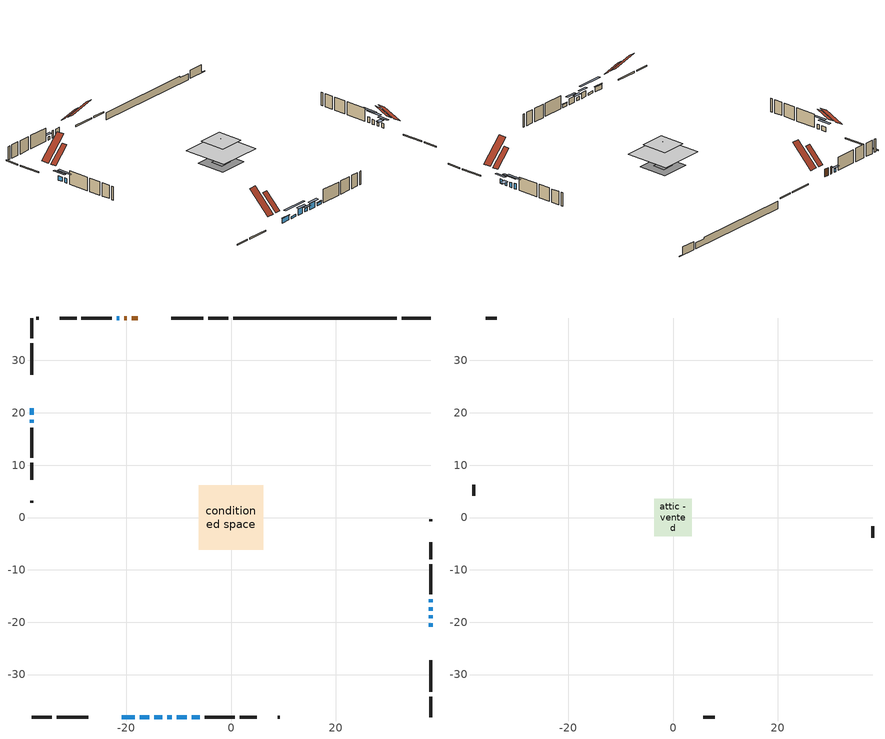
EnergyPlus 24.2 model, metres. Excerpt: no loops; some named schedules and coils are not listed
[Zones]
conditioned space
 floor adiabatic (AdiabaticFloorConstruction): -6.14,-6.14 -6.14,6.14 6.14,6.14 6.14,-6.14 z2.54
 floor foundation (Slab1 construction): -1.68,-1.68 -1.68,1.68 1.68,1.68 1.68,-1.68 z-0.91
 floor foundation (Slab1 construction 1): -4.01,-4.01 -4.01,4.01 4.01,4.01 4.01,-4.01 z-1
 wall outside (RimJoist1 construction): -0.53,38.11 -4.38,38.11 / -38.11,-38.11 -34.27,-38.11 / -38.11,38.11 -38.11,34.27 / 38.11,-38.11 38.11,-34.27 z1.32:1.62
 wall outside (RimJoist2 construction): -5.31,38.11 -11.38,38.11 / -33.34,-38.11 -27.27,-38.11 / -38.11,33.34 -38.11,27.27 / 38.11,-33.34 38.11,-27.27 z1.32:1.62
 wall outside (AdiabaticWallConstruction 1): -17.79,38.11 -18.98,38.11 / -19.91,38.11 -20.38,38.11 z1.32:3.35
 wall outside (AdiabaticWallConstruction): -21.31,38.11 -21.87,38.11 / 38.11,-19.27 38.11,-18.71 z1.32:2.24; -38.11,20.86 -38.11,19.64 z1.32:2.49; 38.11,-20.86 38.11,-20.2 / 38.11,-17.78 38.11,-17.12 z1.32:2.59; -20.86,-38.11 -18.37,-38.11 / -38.11,18.71 -38.11,18.1 z1.32:2.54; -17.44,-38.11 -15.61,-38.11 z1.32:1.91; -14.68,-38.11 -13.11,-38.11 / -10.36,-38.11 -8.43,-38.11 z1.32:2.9; -12.18,-38.11 -11.29,-38.11 z1.32:2.21; 38.11,-16.19 38.11,-15.63 z1.32:2.85; -7.5,-38.11 -5.98,-38.11 z1.32:2.08
 wall outside (Wall1 construction): -22.8,38.11 -28.59,38.11 / -5.05,-38.11 0.74,-38.11 / -38.11,17.17 -38.11,11.39 / 38.11,-14.71 38.11,-8.92 z1.32:4.98
 wall outside (Wall3 construction): -29.51,38.11 -32.74,38.11 / 1.67,-38.11 4.89,-38.11 / -38.11,10.46 -38.11,7.23 / 38.11,-7.99 38.11,-4.76 z1.32:4.98
 wall outside (Wall5 construction): -36.75,38.11 -37.19,38.11 / 8.9,-38.11 9.34,-38.11 / -38.11,3.23 -38.11,2.79 / 38.11,-0.76 38.11,-0.32 z1.32:4.98
 wall foundation (FoundationWall1 construction): 32.63,38.11,-0.91 32.63,38.11,1.32 36.69,38.11,1.32 36.69,38.11,-0.81 38.11,38.11,-0.81 38.11,38.11,-0.91
 wall foundation (FoundationWall2 construction): 0.4,38.11,-1 0.4,38.11,1.01 28.57,38.11,1.01 28.57,38.11,0.67 31.7,38.11,0.67 31.7,38.11,-1
 window (WindowConstruction 8): -21.31,38.11 -21.87,38.11 z1.32:2.23
 window (WindowConstruction 6): -38.11,20.86 -38.11,19.64 z1.32:2.49
 window (WindowConstruction 7): 38.11,-20.86 38.11,-20.2 z1.32:2.59
 window (WindowConstruction 11): -20.86,-38.11 -18.37,-38.11 z1.32:2.54
 window (WindowConstruction 12): -17.44,-38.11 -15.61,-38.11 z1.32:1.91
 window (WindowConstruction 9): 38.11,-19.27 38.11,-18.71 z1.32:2.23
 window (WindowConstruction): -14.68,-38.11 -13.11,-38.11 z1.32:2.9
 window (WindowConstruction 1): -12.18,-38.11 -11.29,-38.11 z1.32:2.21
 window (WindowConstruction 2): -10.36,-38.11 -8.43,-38.11 z1.32:2.9
 window (WindowConstruction 3): -38.11,18.71 -38.11,18.1 z1.32:2.54
 window (WindowConstruction 4): 38.11,-17.78 38.11,-17.12 z1.32:2.59
 window (WindowConstruction 10): 38.11,-16.19 38.11,-15.63 z1.32:2.84
 window (WindowConstruction 5): -7.5,-38.11 -5.98,-38.11 z1.32:2.08
 door (Door): -17.79,38.11 -18.98,38.11 z1.32:3.35
 door (Door 1): -19.91,38.11 -20.38,38.11 z1.32:3.35
 ceiling adiabatic (AdiabaticFloorConstruction): 6.14,-6.14 6.14,6.14 -6.14,6.14 -6.14,-6.14 z2.54
 roof outside (Roof2 construction): -0.97,0.97 -0.97,-0.97 0.97,-0.97 0.97,0.97 z4.98
 roof outside (Roof3 construction): -16.86,38.11,4.98 -16.86,33.83,9.26 -15.34,33.83,9.26 -15.34,38.11,4.98; -21.79,-38.11,4.98 -21.79,-33.83,9.26 -23.3,-33.83,9.26 -23.3,-38.11,4.98; -38.11,21.79,4.98 -33.83,21.79,9.26 -33.83,23.3,9.26 -38.11,23.3,4.98; 38.11,-21.79,4.98 33.83,-21.79,9.26 33.83,-23.3,9.26 38.11,-23.3,4.98
attic - vented
 floor to conditioned space (Floor1 construction Reversed): -3.54,-3.54 -3.54,3.54 3.54,3.54 3.54,-3.54 z4.98
 wall outside (Wall4 construction): -33.67,38.11 -35.82,38.11 / 5.82,-38.11 7.97,-38.11 / -38.11,6.3 -38.11,4.15 / 38.11,-3.84 38.11,-1.69 z1.32:4.98
 roof outside (Roof1 construction): -14.41,38.11,4.98 -14.41,32.17,10.93 -12.31,32.17,10.93 -12.31,38.11,4.98; -24.23,-38.11,4.98 -24.23,-32.17,10.93 -26.34,-32.17,10.93 -26.34,-38.11,4.98; -38.11,24.23,4.98 -32.17,24.23,10.93 -32.17,26.34,10.93 -38.11,26.34,4.98; 38.11,-24.23,4.98 32.17,-24.23,10.93 32.17,-26.34,10.93 38.11,-26.34,4.98
shading: -22.48,38.11 -20.7,38.11 -20.7,38.72 -22.48,38.72 z2.84; -38.11,18.42 -38.11,22.08 -38.72,22.08 -38.72,18.42 z3.71; 38.11,-18.98 38.11,-22.08 38.72,-22.08 38.72,-18.98 z3.81; -18.22,-38.11 -21.01,-38.11 -21.01,-38.26 -18.22,-38.26 z2.69; -12.87,-38.11 -20.18,-38.11 -20.18,-38.72 -12.87,-38.72 z4.65; 38.11,-18.41 38.11,-19.57 39.64,-19.57 39.64,-18.41 z2.53; -12.5,-38.11 -15.29,-38.11 -15.29,-38.72 -12.5,-38.72 z3.51; -10.68,-38.11 -12.79,-38.11 -12.79,-38.72 -10.68,-38.72 z2.82; -7.82,-38.11 -10.97,-38.11 -10.97,-38.72 -7.82,-38.72 z3.51; -38.11,16.27 -38.11,20.54 -38.72,20.54 -38.72,16.27 z4.37; 38.11,-15.29 38.11,-19.61 38.72,-19.61 38.72,-15.29 z4.42; 38.11,-13.81 38.11,-18.02 38.72,-18.02 38.72,-13.81 z4.67; -5.83,-38.11 -7.65,-38.11 -7.65,-38.26 -5.83,-38.26 z2.23
[Building]
Building 1: Terrain=Suburbs
[Site:Location]
Greenwood AP_NS: Latitude {deg}=44.98; Longitude {deg}=-64.92; Time Zone {hr}=-4; Elevation {m}=28; Keep Site Location Information=Yes
[Site:GroundTemperature:Shallow]
3.62696, 1.72046, 1.56778, 2.47251, 6.10451, 9.71958, 12.8537, 14.839, 15.0077, 13.3929, 10.3388, 6.83459
[Site:WaterMainsTemperature]
Calculation Method=Schedule; Temperature Schedule=mains temperature schedule
[Material] Roughness=Rough; Thermal Absorptance=0.9
Name | Thickness {m} | Conductivity {W/m-K} | Density {kg/m3} | Specific Heat {J/kg-K} | Solar Absorptance | Visible Absorptance
asphalt or fiberglass shingles | 0.00635 | 0.162714 | 1121.4 | 1465.45 | 0.4 | 0.4
ceiling loosefill ins | 0.169333 | 0.0480833 | 16.02 | 1046.75 | 0.7 | 0.7
ceiling stud and cavity | 0.1397 | 0.0787857 | 65.682 | 1177.47 | 0.7 | 0.7
concrete 4.0 in. | 0.1016 | 1.803125 | 2242.8 | 837.4 | 0.7 | 0.7
concrete 8.0 in. | 0.2032 | 1.803125 | 2242.8 | 837.4 | 0.7 | 0.7
door material | 0.04445 | 0.0451087 | 512.64 | 1214.23 | 0.7 | 0.7
exterior vertical ins | 0.041904 | 0.029427 | 32.04 | 1214.23 | 0.7 | 0.7
exterior vertical ins 1 | 0.0451399 | 0.029427 | 32.04 | 1214.23 | 0.7 | 0.7
floor covering | 0.0127 | 0.0433444 | 54.468 | 1339.84 | 0.6 | 0.6
floor rigid ins; wall rigid ins 1 | 0.512978 | 0.029427 | 32.04 | 1214.23 | 0.7 | 0.7
floor stud and cavity | 0.1397 | 1.75129 | 37.0049 | 1207.88 | 0.7 | 0.7
furniture material conditioned space 1 | 0.1524 | 0.115458 | 640.8 | 1214.23 | 0.6 | 0.6
gypsum board | 0.0127 | 0.160291 | 801 | 837.4 | 0.6 | 0.6
gypsum board 1 | 0.0127 | 0.160291 | 801 | 837.4 | 0.7 | 0.7
osb sheathing 0.5 in. | 0.0127 | 0.115458 | 512.64 | 1214.23 | 0.7 | 0.7
osb sheathing 0.75 in. | 0.01905 | 0.115458 | 512.64 | 1214.23 | 0.7 | 0.7
osb sheathing 2.0 in. | 0.0508 | 0.115458 | 512.64 | 1214.23 | 0.7 | 0.7
rim joist stud and cavity | 0.0508 | 0.0292721 | 125.044 | 1163.47 | 0.6 | 0.6
rim joist stud and cavity 1 | 0.0508 | 0.139066 | 50.32683 | 1063.81 | 0.6 | 0.6
roof rigid ins | 0.103632 | 0.029427 | 32.04 | 1214.23 | 0.7 | 0.7
roof stud and cavity | 0.2032 | 0.126961 | 78.34581 | 1123.46 | 0.7 | 0.7
roof stud and cavity 1 | 0.2032 | 0.207764 | 78.34581 | 1123.46 | 0.7 | 0.7
wall rigid ins | 0.051816 | 0.029427 | 32.04 | 1214.23 | 0.7 | 0.7
wall stud and cavity | 0.1397 | 0.125536 | 139.0536 | 1170.24 | 0.7 | 0.7
wall stud and cavity 1 | 0.1397 | 0.121128 | 139.0536 | 1170.24 | 0.7 | 0.7
wall stud and cavity 2 | 0.0889 | 6.1454 | 50.32683 | 1063.81 | 0.6 | 0.6
wall stud and cavity 3 | 0.1397 | 0.103639 | 139.0536 | 1170.24 | 0.7 | 0.7
wall stud and cavity 4 | 0.0889 | 0.380278 | 52.3479 | 1209.89 | 0.7 | 0.7
wall stud and cavity 5 | 0.0889 | 0.391764 | 83.0341 | 1211.67 | 0.7 | 0.7
wood siding | 0.0254 | 0.102417 | 544.68 | 1172.36 | 0.4 | 0.4
wood siding 1 | 0.00254 | 0.102417 | 544.68 | 1172.36 | 0.4 | 0.4
wood siding 2; wood siding 3; wood siding 4 | 0.0254 | 0.102417 | 544.68 | 1172.36 | 0.7 | 0.7
[WindowMaterial:SimpleGlazingSystem]
Name | U-Factor {W/m2-K} | Solar Heat Gain Coefficient
WindowMaterial | 2.21272 | 0.64
WindowMaterial 1 | 3.03035 | 0.5
WindowMaterial 10 | 2.42223 | 0.56
WindowMaterial 2 | 2.19568 | 0.65
WindowMaterial 3 | 2.986628 | 0.53
WindowMaterial 4 | 2.97698 | 0.54
WindowMaterial 5 | 3.05136 | 0.46
WindowMaterial 6 | 2.98776 | 0.52
WindowMaterial 7 | 2.986628 | 0.6
WindowMaterial 8 | 2.97073 | 0.62
WindowMaterial 9 | 2.90827 | 0.64
[Construction]
AdiabaticFloorConstruction: floor stud and cavity, floor rigid ins, osb sheathing 0.75 in., floor covering
AdiabaticWallConstruction: wood siding 3, wall rigid ins 1, wall stud and cavity 4, gypsum board
AdiabaticWallConstruction 1: wood siding 4, wall rigid ins 1, wall stud and cavity 4, gypsum board
Door; Door 1: door material
Floor1 construction Reversed: gypsum board, ceiling stud and cavity, ceiling loosefill ins
FoundationWall1 construction; FoundationWall2 construction: concrete 8.0 in., gypsum board 1
furniture construction conditioned space 1: furniture material conditioned space 1
PartitionWallConstruction: gypsum board, wall stud and cavity 5, gypsum board
RimJoist1 construction: wood siding 2, osb sheathing 2.0 in., rim joist stud and cavity
RimJoist2 construction: wood siding 2, rim joist stud and cavity 1
Roof1 construction: asphalt or fiberglass shingles
Roof2 construction: asphalt or fiberglass shingles, osb sheathing 0.75 in., roof stud and cavity, gypsum board
Roof3 construction: asphalt or fiberglass shingles, roof rigid ins, osb sheathing 0.75 in., roof stud and cavity 1, gypsum board
Slab1 construction; Slab1 construction 1: concrete 4.0 in.
Wall1 construction: wood siding, osb sheathing 0.5 in., wall stud and cavity, gypsum board
Wall3 construction: wood siding, wall rigid ins, osb sheathing 0.5 in., wall stud and cavity 1, gypsum board
Wall4 construction: wood siding 1, wall stud and cavity 2
Wall5 construction: wood siding, osb sheathing 0.5 in., wall stud and cavity 3, gypsum board
WindowConstruction: WindowMaterial
WindowConstruction 1: WindowMaterial 1
WindowConstruction 10: WindowMaterial 8
WindowConstruction 11: WindowMaterial 9
WindowConstruction 12: WindowMaterial 10
WindowConstruction 2: WindowMaterial 2
WindowConstruction 3: WindowMaterial 3
WindowConstruction 4; WindowConstruction 7: WindowMaterial 4
WindowConstruction 5: WindowMaterial 5
WindowConstruction 6: WindowMaterial 6
WindowConstruction 8; WindowConstruction 9: WindowMaterial 7
[Zone] Multiplier=1; Part of Total Floor Area=Yes
Name | Volume {m3}
attic - vented | 41.7042
conditioned space | 532.9
[Space]
Name | Zone | Volume {m3}
attic - vented 1 | attic - vented | 41.7042
conditioned space 1 | conditioned space | 532.9
[ZoneInfiltration:EffectiveLeakageArea]
infil attic - vented 1: Zone or Space=attic - vented 1; Schedule=Always On Discrete; Effective Air Leakage Area {cm2}=2070.21; Stack Coefficient=0.000667944; Wind Coefficient=1.74618e-05
[ZoneMixing]
whole house fan mix: Zone or Space=attic - vented; Schedule=Always On Continuous; Design Flow Rate Calculation Method=Flow/Zone; Design Flow Rate {m3/s}=0; Source Zone or Space=conditioned space
[SurfaceProperty:ExposedFoundationPerimeter] Exposed Perimeter Calculation Method=TotalExposedPerimeter
Name | Total Exposed Perimeter {m}
Slab1 | 5.486
Slab1 1 | 31.303
[InternalMass] Zone or ZoneList=conditioned space; Space or SpaceList=conditioned space 1
Name | Construction | Surface Area {m2}
furniture mass conditioned space 1 | furniture construction conditioned space 1 | 90.568
partition wall mass | PartitionWallConstruction | 226.42
[Lights]
interior lighting: Zone or ZoneList or Space or SpaceList=conditioned space 1; Schedule=interior lighting schedule; Design Level Calculation Method=LightingLevel; Lighting Level {W}=343.2; Return Air Fraction=0; Fraction Radiant=0.6; Fraction Visible=0.2; Fraction Replaceable=1
[People]
occupants: Zone or ZoneList or Space or SpaceList=conditioned space 1; Number of People Schedule=occupants schedule; Number of People Calculation Method=People; Number of People=3; Fraction Radiant=0.314171; Sensible Heat Fraction=0.56303; Activity Level Schedule=occupants activity schedule; Carbon Dioxide Generation Rate {m3/s-W}=0; Enable ASHRAE 55 Comfort Warnings=No; Mean Radiant Temperature Calculation Type=EnclosureAveraged
[ElectricEquipment] Zone or ZoneList or Space or SpaceList=conditioned space 1; Design Level Calculation Method=EquipmentLevel
Name | Schedule | Design Level {W} | Fraction Latent | Fraction Radiant | Fraction Lost
clothes dryer | clothes dryer schedule | 140.772 | 0.015 | 0.081 | 0.85
clothes washer | clothes washer schedule | 32.1985 | 0.03 | 0.162 | 0.7
cooking range | cooking range schedule | 215.147 | 0.08 | 0.432 | 0.2
dishwasher | dishwasher schedule | 66.8632 | 0.3 | 0.18 | 0.4
fridge | fridge schedule | 72.9452 | 0 | 0.6 | 0
mech vent house fan | mech vent house fan schedule | 0.95 | 0 | 0 | 1
mech vent house fan cfis | mech vent house fan cfis schedule | 0 | 0 | 0 | 0
misc plug loads | misc plug loads schedule | 494.7 | 0.045 | 0.513 | 0.1
whole house fan | Always On Discrete | 0 | 0 | 0 | 1
[OtherEquipment] Zone or ZoneList or Space or SpaceList=conditioned space 1; Design Level Calculation Method=EquipmentLevel
Name | Fuel Type | Schedule | Design Level {W} | Fraction Latent | Fraction Radiant | Fraction Lost
clothes dryer 1 | Electricity | clothes dryer schedule | 0 | 0.015 | 0.081 | 0.85
cooking range 1 | Electricity | cooking range schedule | 0 | 0.08 | 0.432 | 0.2
general water use latent | None | general water use schedule | 62.594 | 1 | 0 | 0
general water use sensible | None | general water use schedule | -61.6891 | 0 | 0.6 | 0
mech vent house fan latent load | None | Always On Discrete | 0 | 1 | 0 | 0
mech vent house fan sensible load | None | Always On Discrete | 0 | 0 | 0 | 0
water heater energy adjustment1 | Electricity | Always On Discrete | 0.01 | 0 | 0 | 1
[ZoneInfiltration:DesignFlowRate] Zone or ZoneList or Space or SpaceList=conditioned space 1; Schedule=Always On Discrete; Design Flow Rate Calculation Method=Flow/Zone; Design Flow Rate {m3/s}=0
infil flow; natural vent flow; whole house fan flow
[ZoneControl:Thermostat]
conditioned space Thermostat: Zone or ZoneList=conditioned space; Control Type Schedule=conditioned space Thermostat Schedule; Control 1=conditioned space temperature setpoint; Temperature Difference Between Cutout And Setpoint {deltaC}=0
[ThermostatSetpoint:DualSetpoint]
conditioned space temperature setpoint: Heating Setpoint Temperature Schedule=heating setpoint; Cooling Setpoint Temperature Schedule=cooling setpoint
[AirLoopHVAC:UnitarySystem] Control Type=Load; Controlling Zone or Thermostat Location=conditioned space; Dehumidification Control Type=None; Availability Schedule=Always On Discrete; Fan Placement=BlowThrough; DX Heating Coil Sizing Ratio=1; Use DOAS DX Cooling Coil=No; Minimum Supply Air Temperature {C}=2; Latent Load Control=SensibleOnlyLoadControl; Cooling Supply Air Flow Rate Method=None; Heating Supply Air Flow Rate Method=SupplyAirFlowRate; Heating Supply Air Flow Rate {m3/s}=0.00141584; No Load Supply Air Flow Rate Method=SupplyAirFlowRate; No Load Supply Air Flow Rate {m3/s}=0; No Load Supply Air Flow Rate Control Set To Low Speed=Yes; Maximum Supply Air Temperature {C}=48.8889; Maximum Outdoor Dry-Bulb Temperature for Supplemental Heater Operation {C}=21; Ancillary On-Cycle Electric Power {W}=0; Ancillary Off-Cycle Electric Power {W}=0
Name | Supply Fan | Supply Air Fan Operating Mode Schedule | Heating Coil
unit heater unitary system | unit heater supply fan | unit heater auto fan schedule | unit heater htg coil
unit heater unitary system 1 | unit heater supply fan 1 | unit heater auto fan schedule 1 | unit heater htg coil 1
[Zone equipment]
conditioned space: electric baseboard, unit heater unitary system, unit heater unitary system 1
[Foundation:Kiva] Initial Indoor Air Temperature {C}=18; Wall Depth Below Slab {m}=0.2032; Custom Block X Position 1 {m}=0.2159; Custom Block Z Position 1 {m}=0
Name | Wall Height Above Grade {m} | Custom Block Material Name 1 | Custom Block Depth 1 {m}
Foundation Kiva 1 | 1.32 | exterior vertical ins | 2.23001
Foundation Kiva 2 | 1.01002 | exterior vertical ins 1 | 2.01
[Foundation:Kiva:Settings]
Soil Conductivity {W/m-K}=0.849921; Soil Density {kg/m3}=1842.3; Soil Specific Heat {J/kg-K}=418.7; Ground Solar Absorptivity=0.9; Ground Thermal Absorptivity=0.9; Ground Surface Roughness {m}=0.03; Far-Field Width {m}=40; Deep-Ground Boundary Condition=ZeroFlux; Deep-Ground Depth {m}=40; Minimum Cell Dimension {m}=0.2; Maximum Cell Growth Coefficient=3; Simulation Timestep=Timestep
[Exterior:Lights]
exterior lighting: Schedule=exterior lighting schedule; Design Level {W}=75.6
[EnergyManagementSystem:Sensor] Output:Variable or Output:Meter Index Key=conditioned space
Name | Output:Variable or Output:Meter
conditioned_space_clg_unmet_s | Zone Cooling Setpoint Not Met Time
conditioned_space_htg_unmet_s | Zone Heating Setpoint Not Met Time
fridge_tin_s; tin_s; tin_s_1 | Zone Mean Air Temperature
tout_s | Zone Outdoor Air Drybulb Temperature
win_s | Zone Air Humidity Ratio
[Schedule:Constant]
Name | Hourly Value
Always On Continuous; mech vent house fan schedule; mech vent house fan cfis schedule; Always On Discrete | 1
occupants activity schedule | 117.228
fridge schedule; unit heater auto fan schedule; unit heater auto fan schedule 1 | 0
[Schedule:Week:Daily]
interior lighting schedule Week Rule - Jan1-Jan27: interior lighting schedule day, interior lighting schedule day, interior lighting schedule day, interior lighting schedule day, interior lighting schedule day, interior lighting schedule day, interior lighting schedule day, interior lighting schedule default day, interior lighting schedule default day, interior lighting schedule default day, interior lighting schedule default day, interior lighting schedule default day
interior lighting schedule Week Rule - Jan28-Feb3: interior lighting schedule day, interior lighting schedule day, interior lighting schedule day, interior lighting schedule day, interior lighting schedule day 1, interior lighting schedule day 1, interior lighting schedule day 1, interior lighting schedule default day, interior lighting schedule default day, interior lighting schedule default day, interior lighting schedule default day, interior lighting schedule default day
interior lighting schedule Week Rule - Feb4-Feb24: interior lighting schedule day 1, interior lighting schedule day 1, interior lighting schedule day 1, interior lighting schedule day 1, interior lighting schedule day 1, interior lighting schedule day 1, interior lighting schedule day 1, interior lighting schedule default day, interior lighting schedule default day, interior lighting schedule default day, interior lighting schedule default day, interior lighting schedule default day
interior lighting schedule Week Rule - Feb25-Mar3: interior lighting schedule day 1, interior lighting schedule day 1, interior lighting schedule day 1, interior lighting schedule day 1, interior lighting schedule day 2, interior lighting schedule day 2, interior lighting schedule day 2, interior lighting schedule default day, interior lighting schedule default day, interior lighting schedule default day, interior lighting schedule default day, interior lighting schedule default day
interior lighting schedule Week Rule - Mar4-Mar31: interior lighting schedule day 2, interior lighting schedule day 2, interior lighting schedule day 2, interior lighting schedule day 2, interior lighting schedule day 2, interior lighting schedule day 2, interior lighting schedule day 2, interior lighting schedule default day, interior lighting schedule default day, interior lighting schedule default day, interior lighting schedule default day, interior lighting schedule default day
interior lighting schedule Week Rule - Apr1-Apr28: interior lighting schedule day 3, interior lighting schedule day 3, interior lighting schedule day 3, interior lighting schedule day 3, interior lighting schedule day 3, interior lighting schedule day 3, interior lighting schedule day 3, interior lighting schedule default day, interior lighting schedule default day, interior lighting schedule default day, interior lighting schedule default day, interior lighting schedule default day
interior lighting schedule Week Rule - Apr29-May5: interior lighting schedule day 3, interior lighting schedule day 3, interior lighting schedule day 4, interior lighting schedule day 4, interior lighting schedule day 4, interior lighting schedule day 4, interior lighting schedule day 4, interior lighting schedule default day, interior lighting schedule default day, interior lighting schedule default day, interior lighting schedule default day, interior lighting schedule default day
interior lighting schedule Week Rule - May6-May26: interior lighting schedule day 4, interior lighting schedule day 4, interior lighting schedule day 4, interior lighting schedule day 4, interior lighting schedule day 4, interior lighting schedule day 4, interior lighting schedule day 4, interior lighting schedule default day, interior lighting schedule default day, interior lighting schedule default day, interior lighting schedule default day, interior lighting schedule default day
interior lighting schedule Week Rule - May27-Jun2: interior lighting schedule day 4, interior lighting schedule day 4, interior lighting schedule day 4, interior lighting schedule day 4, interior lighting schedule day 4, interior lighting schedule day 5, interior lighting schedule day 5, interior lighting schedule default day, interior lighting schedule default day, interior lighting schedule default day, interior lighting schedule default day, interior lighting schedule default day
interior lighting schedule Week Rule - Jun3-Jun30: interior lighting schedule day 5, interior lighting schedule day 5, interior lighting schedule day 5, interior lighting schedule day 5, interior lighting schedule day 5, interior lighting schedule day 5, interior lighting schedule day 5, interior lighting schedule default day, interior lighting schedule default day, interior lighting schedule default day, interior lighting schedule default day, interior lighting schedule default day
interior lighting schedule Week Rule - Jul1-Jul28: interior lighting schedule day 6, interior lighting schedule day 6, interior lighting schedule day 6, interior lighting schedule day 6, interior lighting schedule day 6, interior lighting schedule day 6, interior lighting schedule day 6, interior lighting schedule default day, interior lighting schedule default day, interior lighting schedule default day, interior lighting schedule default day, interior lighting schedule default day
interior lighting schedule Week Rule - Jul29-Aug4: interior lighting schedule day 6, interior lighting schedule day 6, interior lighting schedule day 6, interior lighting schedule day 7, interior lighting schedule day 7, interior lighting schedule day 7, interior lighting schedule day 7, interior lighting schedule default day, interior lighting schedule default day, interior lighting schedule default day, interior lighting schedule default day, interior lighting schedule default day
interior lighting schedule Week Rule - Aug5-Aug25: interior lighting schedule day 7, interior lighting schedule day 7, interior lighting schedule day 7, interior lighting schedule day 7, interior lighting schedule day 7, interior lighting schedule day 7, interior lighting schedule day 7, interior lighting schedule default day, interior lighting schedule default day, interior lighting schedule default day, interior lighting schedule default day, interior lighting schedule default day
interior lighting schedule Week Rule - Aug26-Sep1: interior lighting schedule day 7, interior lighting schedule day 7, interior lighting schedule day 7, interior lighting schedule day 7, interior lighting schedule day 7, interior lighting schedule day 7, interior lighting schedule day 8, interior lighting schedule default day, interior lighting schedule default day, interior lighting schedule default day, interior lighting schedule default day, interior lighting schedule default day
interior lighting schedule Week Rule - Sep2-Sep29: interior lighting schedule day 8, interior lighting schedule day 8, interior lighting schedule day 8, interior lighting schedule day 8, interior lighting schedule day 8, interior lighting schedule day 8, interior lighting schedule day 8, interior lighting schedule default day, interior lighting schedule default day, interior lighting schedule default day, interior lighting schedule default day, interior lighting schedule default day
interior lighting schedule Week Rule - Sep30-Oct6: interior lighting schedule day 8, interior lighting schedule day 9, interior lighting schedule day 9, interior lighting schedule day 9, interior lighting schedule day 9, interior lighting schedule day 9, interior lighting schedule day 9, interior lighting schedule default day, interior lighting schedule default day, interior lighting schedule default day, interior lighting schedule default day, interior lighting schedule default day
interior lighting schedule Week Rule - Oct7-Oct27: interior lighting schedule day 9, interior lighting schedule day 9, interior lighting schedule day 9, interior lighting schedule day 9, interior lighting schedule day 9, interior lighting schedule day 9, interior lighting schedule day 9, interior lighting schedule default day, interior lighting schedule default day, interior lighting schedule default day, interior lighting schedule default day, interior lighting schedule default day
interior lighting schedule Week Rule - Oct28-Nov3: interior lighting schedule day 9, interior lighting schedule day 9, interior lighting schedule day 9, interior lighting schedule day 9, interior lighting schedule day 10, interior lighting schedule day 10, interior lighting schedule day 10, interior lighting schedule default day, interior lighting schedule default day, interior lighting schedule default day, interior lighting schedule default day, interior lighting schedule default day
interior lighting schedule Week Rule - Nov4-Nov24: interior lighting schedule day 10, interior lighting schedule day 10, interior lighting schedule day 10, interior lighting schedule day 10, interior lighting schedule day 10, interior lighting schedule day 10, interior lighting schedule day 10, interior lighting schedule default day, interior lighting schedule default day, interior lighting schedule default day, interior lighting schedule default day, interior lighting schedule default day
interior lighting schedule Week Rule - Nov25-Dec1: interior lighting schedule day 10, interior lighting schedule day 10, interior lighting schedule day 10, interior lighting schedule day 10, interior lighting schedule day 10, interior lighting schedule day 10, interior lighting schedule day 11, interior lighting schedule default day, interior lighting schedule default day, interior lighting schedule default day, interior lighting schedule default day, interior lighting schedule default day
interior lighting schedule Week Rule - Dec2-Dec31: interior lighting schedule day 11, interior lighting schedule day 11, interior lighting schedule day 11, interior lighting schedule day 11, interior lighting schedule day 11, interior lighting schedule day 11, interior lighting schedule day 11, interior lighting schedule default day, interior lighting schedule default day, interior lighting schedule default day, interior lighting schedule default day, interior lighting schedule default day
occupants schedule Week Rule - Jan1-Dec31: occupants schedule day, occupants schedule day, occupants schedule day, occupants schedule day, occupants schedule day, occupants schedule day, occupants schedule day, occupants schedule default day, occupants schedule default day, occupants schedule default day, occupants schedule default day, occupants schedule default day
clothes dryer schedule Week Rule - Jan1-Dec31: clothes dryer schedule day, clothes dryer schedule day, clothes dryer schedule day, clothes dryer schedule day, clothes dryer schedule day, clothes dryer schedule day, clothes dryer schedule day, clothes dryer schedule default day, clothes dryer schedule default day, clothes dryer schedule default day, clothes dryer schedule default day, clothes dryer schedule default day
clothes washer schedule Week Rule - Jan1-Dec31: clothes washer schedule day, clothes washer schedule day, clothes washer schedule day, clothes washer schedule day, clothes washer schedule day, clothes washer schedule day, clothes washer schedule day, clothes washer schedule default day, clothes washer schedule default day, clothes washer schedule default day, clothes washer schedule default day, clothes washer schedule default day
cooking range schedule Week Rule - Jan1-Dec31: cooking range schedule day, cooking range schedule day, cooking range schedule day, cooking range schedule day, cooking range schedule day, cooking range schedule day, cooking range schedule day, cooking range schedule default day, cooking range schedule default day, cooking range schedule default day, cooking range schedule default day, cooking range schedule default day
dishwasher schedule Week Rule - Jan1-Dec31: dishwasher schedule day, dishwasher schedule day, dishwasher schedule day, dishwasher schedule day, dishwasher schedule day, dishwasher schedule day, dishwasher schedule day, dishwasher schedule default day, dishwasher schedule default day, dishwasher schedule default day, dishwasher schedule default day, dishwasher schedule default day
misc plug loads schedule Week Rule - Jan1-Dec31: misc plug loads schedule day, misc plug loads schedule day, misc plug loads schedule day, misc plug loads schedule day, misc plug loads schedule day, misc plug loads schedule day, misc plug loads schedule day, misc plug loads schedule default day, misc plug loads schedule default day, misc plug loads schedule default day, misc plug loads schedule default day, misc plug loads schedule default day
general water use schedule Week Rule - Jan1-Dec31: general water use schedule day, general water use schedule day, general water use schedule day, general water use schedule day, general water use schedule day, general water use schedule day, general water use schedule day, general water use schedule default day, general water use schedule default day, general water use schedule default day, general water use schedule default day, general water use schedule default day
exterior lighting schedule Week Rule - Jan1-Jan27: exterior lighting schedule day, exterior lighting schedule day, exterior lighting schedule day, exterior lighting schedule day, exterior lighting schedule day, exterior lighting schedule day, exterior lighting schedule day, exterior lighting schedule default day, exterior lighting schedule default day, exterior lighting schedule default day, exterior lighting schedule default day, exterior lighting schedule default day
exterior lighting schedule Week Rule - Jan28-Feb3: exterior lighting schedule day, exterior lighting schedule day, exterior lighting schedule day, exterior lighting schedule day, exterior lighting schedule day 1, exterior lighting schedule day 1, exterior lighting schedule day 1, exterior lighting schedule default day, exterior lighting schedule default day, exterior lighting schedule default day, exterior lighting schedule default day, exterior lighting schedule default day
exterior lighting schedule Week Rule - Feb4-Feb24: exterior lighting schedule day 1, exterior lighting schedule day 1, exterior lighting schedule day 1, exterior lighting schedule day 1, exterior lighting schedule day 1, exterior lighting schedule day 1, exterior lighting schedule day 1, exterior lighting schedule default day, exterior lighting schedule default day, exterior lighting schedule default day, exterior lighting schedule default day, exterior lighting schedule default day
exterior lighting schedule Week Rule - Feb25-Mar3: exterior lighting schedule day 1, exterior lighting schedule day 1, exterior lighting schedule day 1, exterior lighting schedule day 1, exterior lighting schedule day 2, exterior lighting schedule day 2, exterior lighting schedule day 2, exterior lighting schedule default day, exterior lighting schedule default day, exterior lighting schedule default day, exterior lighting schedule default day, exterior lighting schedule default day
exterior lighting schedule Week Rule - Mar4-Mar31: exterior lighting schedule day 2, exterior lighting schedule day 2, exterior lighting schedule day 2, exterior lighting schedule day 2, exterior lighting schedule day 2, exterior lighting schedule day 2, exterior lighting schedule day 2, exterior lighting schedule default day, exterior lighting schedule default day, exterior lighting schedule default day, exterior lighting schedule default day, exterior lighting schedule default day
exterior lighting schedule Week Rule - Apr1-Apr28: exterior lighting schedule day 3, exterior lighting schedule day 3, exterior lighting schedule day 3, exterior lighting schedule day 3, exterior lighting schedule day 3, exterior lighting schedule day 3, exterior lighting schedule day 3, exterior lighting schedule default day, exterior lighting schedule default day, exterior lighting schedule default day, exterior lighting schedule default day, exterior lighting schedule default day
[Schedule:Year]
interior lighting schedule: interior lighting schedule Week Rule - Jan1-Jan27, 1, 1, 1, 27, interior lighting schedule Week Rule - Jan28-Feb3, 1, 28, 2, 3, interior lighting schedule Week Rule - Feb4-Feb24, 2, 4, 2, 24, interior lighting schedule Week Rule - Feb25-Mar3, 2, 25, 3, 3, interior lighting schedule Week Rule - Mar4-Mar31, 3, 4, 3, 31, interior lighting schedule Week Rule - Apr1-Apr28, 4, 1, 4, 28, interior lighting schedule Week Rule - Apr29-May5, 4, 29, 5, 5, interior lighting schedule Week Rule - May6-May26, 5, 6, 5, 26, interior lighting schedule Week Rule - May27-Jun2, 5, 27, 6, 2, interior lighting schedule Week Rule - Jun3-Jun30, 6, 3, 6, 30, interior lighting schedule Week Rule - Jul1-Jul28, 7, 1, 7, 28, interior lighting schedule Week Rule - Jul29-Aug4, 7, 29, 8, 4, interior lighting schedule Week Rule - Aug5-Aug25, 8, 5, 8, 25, interior lighting schedule Week Rule - Aug26-Sep1, 8, 26, 9, 1, interior lighting schedule Week Rule - Sep2-Sep29, 9, 2, 9, 29, interior lighting schedule Week Rule - Sep30-Oct6, 9, 30, 10, 6, interior lighting schedule Week Rule - Oct7-Oct27, 10, 7, 10, 27, interior lighting schedule Week Rule - Oct28-Nov3, 10, 28, 11, 3, interior lighting schedule Week Rule - Nov4-Nov24, 11, 4, 11, 24, interior lighting schedule Week Rule - Nov25-Dec1, 11, 25, 12, 1, interior lighting schedule Week Rule - Dec2-Dec31, 12, 2, 12, 31
occupants schedule: occupants schedule Week Rule - Jan1-Dec31, 1, 1, 12, 31
clothes dryer schedule: clothes dryer schedule Week Rule - Jan1-Dec31, 1, 1, 12, 31
clothes washer schedule: clothes washer schedule Week Rule - Jan1-Dec31, 1, 1, 12, 31
cooking range schedule: cooking range schedule Week Rule - Jan1-Dec31, 1, 1, 12, 31
dishwasher schedule: dishwasher schedule Week Rule - Jan1-Dec31, 1, 1, 12, 31
misc plug loads schedule: misc plug loads schedule Week Rule - Jan1-Dec31, 1, 1, 12, 31
general water use schedule: general water use schedule Week Rule - Jan1-Dec31, 1, 1, 12, 31
exterior lighting schedule: exterior lighting schedule Week Rule - Jan1-Jan27, 1, 1, 1, 27, exterior lighting schedule Week Rule - Jan28-Feb3, 1, 28, 2, 3, exterior lighting schedule Week Rule - Feb4-Feb24, 2, 4, 2, 24, exterior lighting schedule Week Rule - Feb25-Mar3, 2, 25, 3, 3, exterior lighting schedule Week Rule - Mar4-Mar31, 3, 4, 3, 31, exterior lighting schedule Week Rule - Apr1-Apr28, 4, 1, 4, 28, exterior lighting schedule Week Rule - Apr29-May5, 4, 29, 5, 5, exterior lighting schedule Week Rule - May6-May26, 5, 6, 5, 26, exterior lighting schedule Week Rule - May27-Jun2, 5, 27, 6, 2, exterior lighting schedule Week Rule - Jun3-Jun30, 6, 3, 6, 30, exterior lighting schedule Week Rule - Jul1-Jul28, 7, 1, 7, 28, exterior lighting schedule Week Rule - Jul29-Aug4, 7, 29, 8, 4, exterior lighting schedule Week Rule - Aug5-Aug25, 8, 5, 8, 25, exterior lighting schedule Week Rule - Aug26-Sep1, 8, 26, 9, 1, exterior lighting schedule Week Rule - Sep2-Sep29, 9, 2, 9, 29, exterior lighting schedule Week Rule - Sep30-Oct6, 9, 30, 10, 6, exterior lighting schedule Week Rule - Oct7-Oct27, 10, 7, 10, 27, exterior lighting schedule Week Rule - Oct28-Nov3, 10, 28, 11, 3, exterior lighting schedule Week Rule - Nov4-Nov24, 11, 4, 11, 24, exterior lighting schedule Week Rule - Nov25-Dec1, 11, 25, 12, 1, exterior lighting schedule Week Rule - Dec2-Dec31, 12, 2, 12, 31
[Schedule:Compact]
conditioned space Thermostat Schedule: Through: 12/31, For: AllDays, Until: 24:00, 4
mains temperature schedule: Through: 01/01, For: AllDays, Until: 24:00, 7.74778, Through: 01/02, For: AllDays, Until: 24:00, 7.68278, Through: 01/03, For: AllDays, Until: 24:00, 7.61944, Through: 01/04, For: AllDays, Until: 24:00, 7.55667, Through: 01/05, For: AllDays, Until: 24:00, 7.495, Through: 01/06, For: AllDays, Until: 24:00, 7.435, Through: 01/07, For: AllDays, Until: 24:00, 7.37556, Through: 01/08, For: AllDays, Until: 24:00, 7.31778, Through: 01/09, For: AllDays, Until: 24:00, 7.26111, Through: 01/10, For: AllDays, Until: 24:00, 7.20556, Through: 01/11, For: AllDays, Until: 24:00, 7.15111, Through: 01/12, For: AllDays, Until: 24:00, 7.09833, Through: 01/13, For: AllDays, Until: 24:00, 7.04667, Through: 01/14, For: AllDays, Until: 24:00, 6.99667, Through: 01/15, For: AllDays, Until: 24:00, 6.94722, Through: 01/16, For: AllDays, Until: 24:00, 6.9, Through: 01/17, For: AllDays, Until: 24:00, 6.85333, Through: 01/18, For: AllDays, Until: 24:00, 6.80833, Through: 01/19, For: AllDays, Until: 24:00, 6.765, Through: 01/20, For: AllDays, Until: 24:00, 6.72278, Through: 01/21, For: AllDays, Until: 24:00, 6.68167, Through: 01/22, For: AllDays, Until: 24:00, 6.64278, Through: 01/23, For: AllDays, Until: 24:00, 6.60444, Through: 01/24, For: AllDays, Until: 24:00, 6.56778, Through: 01/25, For: AllDays, Until: 24:00, 6.53278, Through: 01/26, For: AllDays, Until: 24:00, 6.49944, Through: 01/27, For: AllDays, Until: 24:00, 6.46722, Through: 01/28, For: AllDays, Until: 24:00, 6.43667, Through: 01/29, For: AllDays, Until: 24:00, 6.40722, Through: 01/30, For: AllDays, Until: 24:00, 6.37944, Through: 01/31, For: AllDays, Until: 24:00, 6.35333, Through: 02/01, For: AllDays, Until: 24:00, 6.32889, Through: 02/02, For: AllDays, Until: 24:00, 6.30556, Through: 02/03, For: AllDays, Until: 24:00, 6.28389, Through: 02/04, For: AllDays, Until: 24:00, 6.26389, Through: 02/05, For: AllDays, Until: 24:00, 6.24556, Through: 02/06, For: AllDays, Until: 24:00, 6.22833, Through: 02/07, For: AllDays, Until: 24:00, 6.21278, Through: 02/08, For: AllDays, Until: 24:00, 6.19889, Through: 02/09, For: AllDays, Until: 24:00, 6.18667, Through: 02/10, For: AllDays, Until: 24:00, 6.17611, Through: 02/11, For: AllDays, Until: 24:00, 6.16667, Through: 02/12, For: AllDays, Until: 24:00, 6.15889, Through: 02/13, For: AllDays, Until: 24:00, 6.15278, Through: 02/14, For: AllDays, Until: 24:00, 6.14833, Through: 02/15, For: AllDays, Until: 24:00, 6.14556, Through: 02/16, For: AllDays, Until: 24:00, 6.14389, Through: 02/17, For: AllDays, Until: 24:00, 6.14444, Through: 02/18, For: AllDays, Until: 24:00, 6.14611, Through: 02/19, For: AllDays, Until: 24:00, 6.14944, Through: 02/20, For: AllDays, Until: 24:00, 6.15444, Through: 02/21, For: AllDays, Until: 24:00, 6.16056, Through: 02/22, For: AllDays, Until: 24:00, 6.16889, Through: 02/23, For: AllDays, Until: 24:00, 6.17833, Through: 02/24, For: AllDays, Until: 24:00, 6.18944, Through: 02/25, For: AllDays, Until: 24:00, 6.20222, Through: 02/26, For: AllDays, Until: 24:00, 6.21667, Through: 02/27, For: AllDays, Until: 24:00, 6.23222, Through: 02/28, For: AllDays, Until: 24:00, 6.25, Through: 03/01, For: AllDays, Until: 24:00, 6.26889, Through: 03/02, For: AllDays, Until: 24:00, 6.28889, Through: 03/03, For: AllDays, Until: 24:00, 6.31111, Through: 03/04, For: AllDays, Until: 24:00, 6.33444, Through: 03/05, For: AllDays, Until: 24:00, 6.35944, Through: 03/06, For: AllDays, Until: 24:00, 6.38611, Through: 03/07, For: AllDays, Until: 24:00, 6.41444, Through: 03/08, For: AllDays, Until: 24:00, 6.44389, Through: 03/09, For: AllDays, Until: 24:00, 6.475, Through: 03/10, For: AllDays, Until: 24:00, 6.50722, Through: 03/11, For: AllDays, Until: 24:00, 6.54111, Through: 03/12, For: AllDays, Until: 24:00, 6.57667, Through: 03/13, For: AllDays, Until: 24:00, 6.61333, Through: 03/14, For: AllDays, Until: 24:00, 6.65167, Through: 03/15, For: AllDays, Until: 24:00, 6.69167, Through: 03/16, For: AllDays, Until: 24:00, 6.73278, Through: 03/17, For: AllDays, Until: 24:00, 6.77556, Through: 03/18, For: AllDays, Until: 24:00, 6.81944, Through: 03/19, For: AllDays, Until: 24:00, 6.86444, Through: 03/20, For: AllDays, Until: 24:00, 6.91111, Through: 03/21, For: AllDays, Until: 24:00, 6.95889, Through: 03/22, For: AllDays, Until: 24:00, 7.00833, Through: 03/23, For: AllDays, Until: 24:00, 7.05889, Through: 03/24, For: AllDays, Until: 24:00, 7.11111, Through: 03/25, For: AllDays, Until: 24:00, 7.16444, Through: 03/26, For: AllDays, Until: 24:00, 7.21889, Through: 03/27, For: AllDays, Until: 24:00, 7.27444, Through: 03/28, For: AllDays, Until: 24:00, 7.33167, Through: 03/29, For: AllDays, Until: 24:00, 7.39, Through: 03/30, For: AllDays, Until: 24:00, 7.44944, Through: 03/31, For: AllDays, Until: 24:00, 7.51, Through: 04/01, For: AllDays, Until: 24:00, 7.57167, Through: 04/02, For: AllDays, Until: 24:00, 7.63444, Through: 04/03, For: AllDays, Until: 24:00, 7.69833, Through: 04/04, For: AllDays, Until: 24:00, 7.76389, Through: 04/05, For: AllDays, Until: 24:00, 7.83, Through: 04/06, For: AllDays, Until: 24:00, 7.89722, Through: 04/07, For: AllDays, Until: 24:00, 7.96556, Through: 04/08, For: AllDays, Until: 24:00, 8.035, Through: 04/09, For: AllDays, Until: 24:00, 8.10556, Through: 04/10, For: AllDays, Until: 24:00, 8.17722, Through: 04/11, For: AllDays, Until: 24:00, 8.24944, Through: 04/12, For: AllDays, Until: 24:00, 8.32278, Through: 04/13, For: AllDays, Until: 24:00, 8.39722, Through: 04/14, For: AllDays, Until: 24:00, 8.47222, Through: 04/15, For: AllDays, Until: 24:00, 8.54833, Through: 04/16, For: AllDays, Until: 24:00, 8.62556, Through: 04/17, For: AllDays, Until: 24:00, 8.70333, Through: 04/18, For: AllDays, Until: 24:00, 8.78167, Through: 04/19, For: AllDays, Until: 24:00, 8.86111, Through: 04/20, For: AllDays, Until: 24:00, 8.94111, Through: 04/21, For: AllDays, Until: 24:00, 9.02222, Through: 04/22, For: AllDays, Until: 24:00, 9.10389, Through: 04/23, For: AllDays, Until: 24:00, 9.18611, Through: 04/24, For: AllDays, Until: 24:00, 9.26889, Through: 04/25, For: AllDays, Until: 24:00, 9.35278, Through: 04/26, For: AllDays, Until: 24:00, 9.43667, Through: 04/27, For: AllDays, Until: 24:00, 9.52167, Through: 04/28, For: AllDays, Until: 24:00, 9.60722, Through: 04/29, For: AllDays, Until: 24:00, 9.69333, Through: 04/30, For: AllDays, Until: 24:00, 9.77944, Through: 05/01, For: AllDays, Until: 24:00, 9.86667, Through: 05/02, For: AllDays, Until: 24:00, 9.95389, Through: 05/03, For: AllDays, Until: 24:00, 10.0417, Through: 05/04, For: AllDays, Until: 24:00, 10.13, Through: 05/05, For: AllDays, Until: 24:00, 10.2189, Through: 05/06, For: AllDays, Until: 24:00, 10.3078, Through: 05/07, For: AllDays, Until: 24:00, 10.3972, Through: 05/08, For: AllDays, Until: 24:00, 10.4872, Through: 05/09, For: AllDays, Until: 24:00, 10.5772, Through: 05/10, For: AllDays, Until: 24:00, 10.6678, Through: 05/11, For: AllDays, Until: 24:00, 10.7578, Through: 05/12, For: AllDays, Until: 24:00, 10.8489, Through: 05/13, For: AllDays, Until: 24:00, 10.9394, Through: 05/14, For: AllDays, Until: 24:00, 11.0306, Through: 05/15, For: AllDays, Until: 24:00, 11.1217, Through: 05/16, For: AllDays, Until: 24:00, 11.2133, Through: 05/17, For: AllDays, Until: 24:00, 11.3044, Through: 05/18, For: AllDays, Until: 24:00, 11.3961, Through: 05/19, For: AllDays, Until: 24:00, 11.4872, Through: 05/20, For: AllDays, Until: 24:00, 11.5789, Through: 05/21, For: AllDays, Until: 24:00, 11.67, Through: 05/22, For: AllDays, Until: 24:00, 11.7617, Through: 05/23, For: AllDays, Until: 24:00, 11.8528, Through: 05/24, For: AllDays, Until: 24:00, 11.9439, Through: 05/25, For: AllDays, Until: 24:00, 12.0344, Through: 05/26, For: AllDays, Until: 24:00, 12.1256, Through: 05/27, For: AllDays, Until: 24:00, 12.2161, Through: 05/28, For: AllDays, Until: 24:00, 12.3067, Through: 05/29, For: AllDays, Until: 24:00, 12.3967, Through: 05/30, For: AllDays, Until: 24:00, 12.4861, Through: 05/31, For: AllDays, Until: 24:00, 12.5761, Through: 06/01, For: AllDays, Until: 24:00, 12.665, Through: 06/02, For: AllDays, Until: 24:00, 12.7539, Through: 06/03, For: AllDays, Until: 24:00, 12.8422, Through: 06/04, For: AllDays, Until: 24:00, 12.9306, Through: 06/05, For: AllDays, Until: 24:00, 13.0178, Through: 06/06, For: AllDays, Until: 24:00, 13.105, Through: 06/07, For: AllDays, Until: 24:00, 13.1917, Through: 06/08, For: AllDays, Until: 24:00, 13.2778, Through: 06/09, For: AllDays, Until: 24:00, 13.3633, Through: 06/10, For: AllDays, Until: 24:00, 13.4483, Through: 06/11, For: AllDays, Until: 24:00, 13.5328, Through: 06/12, For: AllDays, Until: 24:00, 13.6167, Through: 06/13, For: AllDays, Until: 24:00, 13.7, Through: 06/14, For: AllDays, Until: 24:00, 13.7822, Through: 06/15, For: AllDays, Until: 24:00, 13.8644, Through: 06/16, For: AllDays, Until: 24:00, 13.9456, Through: 06/17, For: AllDays, Until: 24:00, 14.0256, Through: 06/18, For: AllDays, Until: 24:00, 14.1056, Through: 06/19, For: AllDays, Until: 24:00, 14.1844, Through: 06/20, For: AllDays, Until: 24:00, 14.2622, Through: 06/21, For: AllDays, Until: 24:00, 14.3394, Through: 06/22, For: AllDays, Until: 24:00, 14.4161, Through: 06/23, For: AllDays, Until: 24:00, 14.4911, Through: 06/24, For: AllDays, Until: 24:00, 14.5661, Through: 06/25, For: AllDays, Until: 24:00, 14.6394, Through: 06/26, For: AllDays, Until: 24:00, 14.7122, Through: 06/27, For: AllDays, Until: 24:00, 14.7839, Through: 06/28, For: AllDays, Until: 24:00, 14.855, Through: 06/29, For: AllDays, Until: 24:00, 14.9244, Through: 06/30, For: AllDays, Until: 24:00, 14.9933, Through: 07/01, For: AllDays, Until: 24:00, 15.0611, Through: 07/02, For: AllDays, Until: 24:00, 15.1272, Through: 07/03, For: AllDays, Until: 24:00, 15.1928, Through: 07/04, For: AllDays, Until: 24:00, 15.2572, Through: 07/05, For: AllDays, Until: 24:00, 15.3206, Through: 07/06, For: AllDays, Until: 24:00, 15.3828, Through: 07/07, For: AllDays, Until: 24:00, 15.4439, Through: 07/08, For: AllDays, Until: 24:00, 15.5039, Through: 07/09, For: AllDays, Until: 24:00, 15.5622, Through: 07/10, For: AllDays, Until: 24:00, 15.6194, Through: 07/11, For: AllDays, Until: 24:00, 15.6756, Through: 07/12, For: AllDays, Until: 24:00, 15.7306, Through: 07/13, For: AllDays, Until: 24:00, 15.7844, Through: 07/14, For: AllDays, Until: 24:00, 15.8367, Through: 07/15, For: AllDays, Until: 24:00, 15.8878, Through: 07/16, For: AllDays, Until: 24:00, 15.9372, Through: 07/17, For: AllDays, Until: 24:00, 15.9861, Through: 07/18, For: AllDays, Until: 24:00, 16.0328, Through: 07/19, For: AllDays, Until: 24:00, 16.0789, Through: 07/20, For: AllDays, Until: 24:00, 16.1228, Through: 07/21, For: AllDays, Until: 24:00, 16.1661, Through: 07/22, For: AllDays, Until: 24:00, 16.2078, Through: 07/23, For: AllDays, Until: 24:00, 16.2478, Through: 07/24, For: AllDays, Until: 24:00, 16.2867, Through: 07/25, For: AllDays, Until: 24:00, 16.3239, Through: 07/26, For: AllDays, Until: 24:00, 16.3594, Through: 07/27, For: AllDays, Until: 24:00, 16.3939, Through: 07/28, For: AllDays, Until: 24:00, 16.4272, Through: 07/29, For: AllDays, Until: 24:00, 16.4583, Through: 07/30, For: AllDays, Until: 24:00, 16.4883, Through: 07/31, For: AllDays, Until: 24:00, 16.5172, Through: 08/01, For: AllDays, Until: 24:00, 16.5439, Through: 08/02, For: AllDays, Until: 24:00, 16.5694, Through: 08/03, For: AllDays, Until: 24:00, 16.5933, Through: 08/04, For: AllDays, Until: 24:00, 16.6161, Through: 08/05, For: AllDays, Until: 24:00, 16.6372, Through: 08/06, For: AllDays, Until: 24:00, 16.6567, Through: 08/07, For: AllDays, Until: 24:00, 16.6744, Through: 08/08, For: AllDays, Until: 24:00, 16.6906, Through: 08/09, For: AllDays, Until: 24:00, 16.7056, Through: 08/10, For: AllDays, Until: 24:00, 16.7189, Through: 08/11, For: AllDays, Until: 24:00, 16.7306, Through: 08/12, For: AllDays, Until: 24:00, 16.7406, Through: 08/13, For: AllDays, Until: 24:00, 16.7489, Through: 08/14, For: AllDays, Until: 24:00, 16.7561, Through: 08/15, For: AllDays, Until: 24:00, 16.7611, Through: 08/16, For: AllDays, Until: 24:00, 16.765, Through: 08/17, For: AllDays, Until: 24:00, 16.7672, Through: 08/18, For: AllDays, Until: 24:00, 16.7683, Through: 08/19, For: AllDays, Until: 24:00, 16.7672, Through: 08/20, For: AllDays, Until: 24:00, 16.765, Through: 08/21, For: AllDays, Until: 24:00, 16.7606, Through: 08/22, For: AllDays, Until: 24:00, 16.755, Through: 08/23, For: AllDays, Until: 24:00, 16.7478, Through: 08/24, For: AllDays, Until: 24:00, 16.7394, Through: 08/25, For: AllDays, Until: 24:00, 16.7289, Through: 08/26, For: AllDays, Until: 24:00, 16.7172, Through: 08/27, For: AllDays, Until: 24:00, 16.7033, Through: 08/28, For: AllDays, Until: 24:00, 16.6883, Through: 08/29, For: AllDays, Until: 24:00, 16.6722, Through: 08/30, For: AllDays, Until: 24:00, 16.6539, Through: 08/31, For: AllDays, Until: 24:00, 16.6344, Through: 09/01, For: AllDays, Until: 24:00, 16.6133, Through: 09/02, For: AllDays, Until: 24:00, 16.5906, Through: 09/03, For: AllDays, Until: 24:00, 16.5661, Through: 09/04, For: AllDays, Until: 24:00, 16.5406, Through: 09/05, For: AllDays, Until: 24:00, 16.5133, Through: 09/06, For: AllDays, Until: 24:00, 16.485, Through: 09/07, For: AllDays, Until: 24:00, 16.4544, Through: 09/08, For: AllDays, Until: 24:00, 16.4228, Through: 09/09, For: AllDays, Until: 24:00, 16.3894, Through: 09/10, For: AllDays, Until: 24:00, 16.355, Through: 09/11, For: AllDays, Until: 24:00, 16.3189, Through: 09/12, For: AllDays, Until: 24:00, 16.2817, Through: 09/13, For: AllDays, Until: 24:00, 16.2428, Through: 09/14, For: AllDays, Until: 24:00, 16.2022, Through: 09/15, For: AllDays, Until: 24:00, 16.1606, Through: 09/16, For: AllDays, Until: 24:00, 16.1172, Through: 09/17, For: AllDays, Until: 24:00, 16.0728, Through: 09/18, For: AllDays, Until: 24:00, 16.0267, Through: 09/19, For: AllDays, Until: 24:00, 15.9794, Through: 09/20, For: AllDays, Until: 24:00, 15.9311, Through: 09/21, For: AllDays, Until: 24:00, 15.8811, Through: 09/22, For: AllDays, Until: 24:00, 15.83, Through: 09/23, For: AllDays, Until: 24:00, 15.7772, Through: 09/24, For: AllDays, Until: 24:00, 15.7233, Through: 09/25, For: AllDays, Until: 24:00, 15.6683, Through: 09/26, For: AllDays, Until: 24:00, 15.6122, Through: 09/27, For: AllDays, Until: 24:00, 15.5544, Through: 09/28, For: AllDays, Until: 24:00, 15.4961, Through: 09/29, For: AllDays, Until: 24:00, 15.4361, Through: 09/30, For: AllDays, Until: 24:00, 15.375, Through: 10/01, For: AllDays, Until: 24:00, 15.3128, Through: 10/02, For: AllDays, Until: 24:00, 15.2489, Through: 10/03, For: AllDays, Until: 24:00, 15.1844, Through: 10/04, For: AllDays, Until: 24:00, 15.1189, Through: 10/05, For: AllDays, Until: 24:00, 15.0522, Through: 10/06, For: AllDays, Until: 24:00, 14.9844, Through: 10/07, For: AllDays, Until: 24:00, 14.9156, Through: 10/08, For: AllDays, Until: 24:00, 14.8456, Through: 10/09, For: AllDays, Until: 24:00, 14.775, Through: 10/10, For: AllDays, Until: 24:00, 14.7028, Through: 10/11, For: AllDays, Until: 24:00, 14.63, Through: 10/12, For: AllDays, Until: 24:00, 14.5561, Through: 10/13, For: AllDays, Until: 24:00, 14.4817, Through: 10/14, For: AllDays, Until: 24:00, 14.4061, Through: 10/15, For: AllDays, Until: 24:00, 14.3294, Through: 10/16, For: AllDays, Until: 24:00, 14.2522, Through: 10/17, For: AllDays, Until: 24:00, 14.1739, Through: 10/18, For: AllDays, Until: 24:00, 14.095, Through: 10/19, For: AllDays, Until: 24:00, 14.0156, Through: 10/20, For: AllDays, Until: 24:00, 13.935, Through: 10/21, For: AllDays, Until: 24:00, 13.8539, Through: 10/22, For: AllDays, Until: 24:00, 13.7717, Through: 10/23, For: AllDays, Until: 24:00, 13.6894, Through: 10/24, For: AllDays, Until: 24:00, 13.6061, Through: 10/25, For: AllDays, Until: 24:00, 13.5222, Through: 10/26, For: AllDays, Until: 24:00, 13.4372, Through: 10/27, For: AllDays, Until: 24:00, 13.3522, Through: 10/28, For: AllDays, Until: 24:00, 13.2667, Through: 10/29, For: AllDays, Until: 24:00, 13.1806, Through: 10/30, For: AllDays, Until: 24:00, 13.0939, Through: 10/31, For: AllDays, Until: 24:00, 13.0067, Through: 11/01, For: AllDays, Until: 24:00, 12.9189, Through: 11/02, For: AllDays, Until: 24:00, 12.8311, Through: 11/03, For: AllDays, Until: 24:00, 12.7422, Through: 11/04, For: AllDays, Until: 24:00, 12.6533, Through: 11/05, For: AllDays, Until: 24:00, 12.5644, Through: 11/06, For: AllDays, Until: 24:00, 12.4744, Through: 11/07, For: AllDays, Until: 24:00, 12.385, Through: 11/08, For: AllDays, Until: 24:00, 12.2944, Through: 11/09, For: AllDays, Until: 24:00, 12.2044, Through: 11/10, For: AllDays, Until: 24:00, 12.1139, Through: 11/11, For: AllDays, Until: 24:00, 12.0228, Through: 11/12, For: AllDays, Until: 24:00, 11.9317, Through: 11/13, For: AllDays, Until: 24:00, 11.8406, Through: 11/14, For: AllDays, Until: 24:00, 11.7494, Through: 11/15, For: AllDays, Until: 24:00, 11.6583, Through: 11/16, For: AllDays, Until: 24:00, 11.5667, Through: 11/17, For: AllDays, Until: 24:00, 11.4756, Through: 11/18, For: AllDays, Until: 24:00, 11.3839, Through: 11/19, For: AllDays, Until: 24:00, 11.2928, Through: 11/20, For: AllDays, Until: 24:00, 11.2011, Through: 11/21, For: AllDays, Until: 24:00, 11.11, Through: 11/22, For: AllDays, Until: 24:00, 11.0189, Through: 11/23, For: AllDays, Until: 24:00, 10.9278, Through: 11/24, For: AllDays, Until: 24:00, 10.8372, Through: 11/25, For: AllDays, Until: 24:00, 10.7461, Through: 11/26, For: AllDays, Until: 24:00, 10.6556, Through: 11/27, For: AllDays, Until: 24:00, 10.5656, Through: 11/28, For: AllDays, Until: 24:00, 10.4756, Through: 11/29, For: AllDays, Until: 24:00, 10.3856, Through: 11/30, For: AllDays, Until: 24:00, 10.2967, Through: 12/01, For: AllDays, Until: 24:00, 10.2072, Through: 12/02, For: AllDays, Until: 24:00, 10.1189, Through: 12/03, For: AllDays, Until: 24:00, 10.0306, Through: 12/04, For: AllDays, Until: 24:00, 9.94278, Through: 12/05, For: AllDays, Until: 24:00, 9.855, Through: 12/06, For: AllDays, Until: 24:00, 9.76833, Through: 12/07, For: AllDays, Until: 24:00, 9.68167, Through: 12/08, For: AllDays, Until: 24:00, 9.59611, Through: 12/09, For: AllDays, Until: 24:00, 9.51056, Through: 12/10, For: AllDays, Until: 24:00, 9.42611, Through: 12/11, For: AllDays, Until: 24:00, 9.34167, Through: 12/12, For: AllDays, Until: 24:00, 9.25833, Through: 12/13, For: AllDays, Until: 24:00, 9.175, Through: 12/14, For: AllDays, Until: 24:00, 9.09278, Through: 12/15, For: AllDays, Until: 24:00, 9.01167, Through: 12/16, For: AllDays, Until: 24:00, 8.93056, Through: 12/17, For: AllDays, Until: 24:00, 8.85056, Through: 12/18, For: AllDays, Until: 24:00, 8.77167, Through: 12/19, For: AllDays, Until: 24:00, 8.69278, Through: 12/20, For: AllDays, Until: 24:00, 8.615, Through: 12/21, For: AllDays, Until: 24:00, 8.53833, Through: 12/22, For: AllDays, Until: 24:00, 8.46222, Through: 12/23, For: AllDays, Until: 24:00, 8.38722, Through: 12/24, For: AllDays, Until: 24:00, 8.31333, Through: 12/25, For: AllDays, Until: 24:00, 8.24, Through: 12/26, For: AllDays, Until: 24:00, 8.16778, Through: 12/27, For: AllDays, Until: 24:00, 8.09667, Through: 12/28, For: AllDays, Until: 24:00, 8.02611, Through: 12/29, For: AllDays, Until: 24:00, 7.95667, Through: 12/30, For: AllDays, Until: 24:00, 7.88833, Through: 12/31, For: AllDays, Until: 24:00, 7.82111
